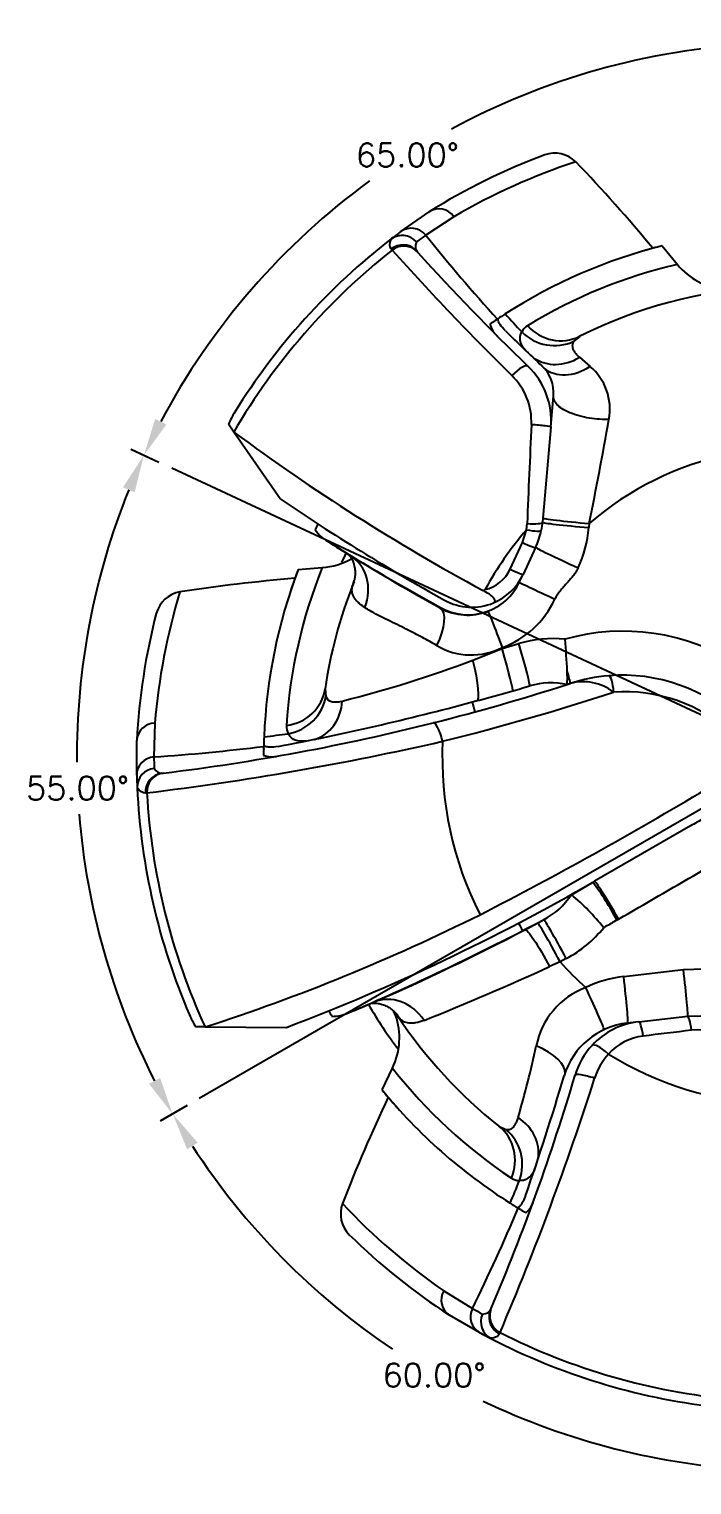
# Model space of a CAD drawing. Extents: x 25.7 to 69.7, y 0 to 17.
# Drawn here: x 63.88 to 66.079, y 2.546 to 7.378 of the extents above; entities that cross this region are included whole.
import ezdxf

# ---------------------------------------------------------------- set-up
doc = ezdxf.new("R2010")
doc.units = 0
doc.header["$MEASUREMENT"] = 0
doc.linetypes.add('CENTER2', pattern=[1.125, 0.75, -0.125, 0.125, -0.125])
for name, color, linetype in [('CLine', 5, 'CENTER2'), ('Default', 7, 'CONTINUOUS'), ('ODG-42791R1', 7, 'CONTINUOUS')]:
    doc.layers.add(name, color=color, linetype=linetype)
doc.styles.add('RomanS', font='romans')
doc.dimstyles.get("Standard").update_dxf_attribs({"dimtxt": 0.078125, "dimasz": 0.125, "dimexe": 0.046875, "dimexo": 0.046875, "dimgap": 0.046875, "dimtad": 0, "dimtih": 1, "dimtoh": 1, "dimdec": 4, "dimzin": 4, "dimdsep": 46, "dimtxsty": 'RomanS', "dimcen": 0.09375, "dimclre": 9, "dimazin": 1, "dimtfac": 1, "dimtdec": 4, "dimtofl": 0, "dimtmove": 0, "dimatfit": 1, "dimfxl": 1, "dimtolj": 1, "dimtzin": 0, "dimarcsym": 0})

# ---------------------------------------------------------------- blocks, each defined once
blk = doc.blocks.new('SE')
at = {"layer": 'ODG-42791R1', "color": 7, "linetype": 'Continuous'}
for p, q in [((6.8333, 7.7026), (6.9273, 7.7686)), ((7.0088, 7.752), (6.9156, 7.6904)), ((6.8006, 7.6778), (6.7994, 7.6769)), ((6.8043, 7.6411), (6.8009, 7.6449)), ((6.8043, 7.6411), (6.8043, 7.6411)), ((6.8858, 7.6379), (6.8895, 7.6338)), ((7.7, 7.6552), (7.7506, 7.5932)), ((7.1459, 7.4072), (7.1544, 7.413)), ((7.4264, 7.3548), (7.4071, 7.3384)), ((7.4256, 7.2852), (7.4606, 7.255)), ((7.3305, 7.0541), (7.3394, 7.1568)), ((6.2786, 7.0371), (6.2608, 7.0629)), ((6.4321, 6.8157), (6.2786, 7.0371)), ((7.3305, 7.0541), (7.3028, 6.7379)), ((7.2499, 6.7126), (7.2519, 6.7332)), ((7.3028, 6.7379), (7.299, 6.711)), ((7.4577, 6.7337), (7.4566, 6.7199)), ((7.1952, 6.5816), (7.2363, 6.6703)), ((7.2363, 6.6703), (7.2499, 6.7126)), ((7.2803, 6.654), (7.2384, 6.5642)), ((6.4926, 6.5814), (6.5724, 6.5872)), ((6.6776, 6.5416), (6.6748, 6.5335)), ((7.227, 6.5396), (7.2264, 6.5383)), ((7.227, 6.5396), (7.2384, 6.5642)), ((7.1687, 6.3191), (7.224, 6.3352)), ((7.0718, 6.2805), (7.1687, 6.3191)), ((6.5817, 6.1849), (6.5841, 6.1597)), ((7.3848, 6.1993), (7.3948, 6.2025)), ((7.3954, 6.2027), (7.3852, 6.1992)), ((6.0168, 6.0707), (6.0138, 5.959)), ((5.9566, 5.8986), (5.9565, 6.0134)), ((6.3779, 5.9853), (6.3781, 5.9955)), ((6.0398, 5.9045), (6.0452, 5.9051)), ((5.9582, 5.8576), (5.9582, 5.856)), ((5.9904, 5.8396), (5.9854, 5.839)), ((5.9904, 5.8396), (5.9904, 5.8396)), ((7.7942, 5.73), (7.4756, 5.546)), ((7.3987, 5.5016), (7.4685, 5.5419)), ((7.4685, 5.5419), (7.4699, 5.5427)), ((7.4685, 5.5419), (7.4685, 5.5419)), ((7.2867, 5.4071), (7.3068, 5.4177)), ((7.3068, 5.4177), (7.3064, 5.4181)), ((7.5553, 5.4206), (7.5497, 5.4173)), ((7.2448, 5.3852), (7.2448, 5.3852)), ((7.3613, 5.2786), (7.3261, 5.2628)), ((7.3818, 5.2895), (7.3613, 5.2786)), ((7.5725, 5.23), (7.7705, 5.2536)), ((7.7705, 5.2536), (7.8397, 5.2557)), ((6.8158, 5.1015), (6.8097, 5.1142)), ((6.8264, 5.0941), (6.8234, 5.0982)), ((7.6224, 5.08), (7.5839, 5.0756)), ((7.6224, 5.08), (7.7847, 5.0987)), ((7.7847, 5.0987), (7.8282, 5.0999)), ((6.1836, 5.0625), (6.1523, 5.0627)), ((6.184, 5.0625), (6.4534, 5.0612)), ((7.8296, 5.0529), (7.7974, 5.0518)), ((6.7707, 4.8539), (6.8056, 4.926)), ((7.1586, 4.7329), (7.1817, 4.7223)), ((7.2297, 4.4566), (7.2209, 4.4618)), ((6.9752, 4.1865), (7.0704, 4.1281)), ((7.1306, 4.1233), (7.1327, 4.1284)), ((7.0941, 4.0484), (6.9946, 4.1057)), ((7.1304, 4.0292), (7.1318, 4.0285)), ((7.1621, 4.0481), (7.1601, 4.0435)), ((7.1621, 4.0481), (7.1621, 4.0481))]:
    blk.add_line(p, q, dxfattribs=at)
for centre, radius, start, end in [((8.0708, 5.9307), 2.1646, 110.571, 121.8955), ((8.0705, 5.9329), 2.1062, 108.1748, 120.2711), ((7.3435, 7.8634), 0.0995, 45.254, 109.5115), ((3.4493, 4.1423), 5.4857, 39.7108, 43.7264), ((6.9593, 7.7173), 0.0604, 35.0525, 121.9848), ((8.1084, 5.9841), 2.1399, 126.5742, 127.7144), ((6.8372, 7.6268), 0.0628, 41.0107, 125.6665), ((8.9282, 4.8731), 3.4623, 125.5408, 126.1744), ((11.9298, 11.7254), 6.4361, 218.82453, 222.08418), ((8.1277, 5.9586), 2.1406, 128.1864, 149.7455), ((8.1277, 5.9586), 2.1719, 127.706, 148.2052), ((6.843, 7.592), 0.0625, 41.9515, 128.1839), ((13.4882, 13.615), 8.9644, 221.78933, 225.46901), ((8.1359, 5.9393), 1.7705, 104.2546, 122.6984), ((8.1368, 5.9384), 1.7716, 105.299, 106.8694), ((8.1283, 5.9594), 1.7491, 104.1741, 105.2131), ((12.2807, 12.4811), 7.25, 221.96072, 226.11278), ((8.1271, 5.9597), 1.6763, 102.9811, 121.4192), ((7.9301, 7.7412), 0.2327, 219.4939, 263.8861), ((8.1277, 5.9586), 1.5625, 93.4119, 116.67), ((8.1277, 5.9586), 1.75, 124.1252, 124.8256), ((7.2071, 7.4171), 0.0818, 195.5664, 229.0655), ((9.3706, 4.0042), 4.0659, 122.6088, 123.0298), ((12.2419, 12.0185), 6.833, 222.19387, 222.87398), ((11.4682, 11.725), 6.1097, 225.42255, 226.99795), ((7.2792, 7.3477), 0.0498, 121.3639, 154.1233), ((7.3428, 7.4767), 0.1525, 224.7054, 294.9323), ((7.0814, 7.0758), 0.25, 355, 46.1128), ((7.2178, 7.1676), 0.1221, 354.9482, 46.9021), ((7.3421, 7.1136), 0.1845, 349.2393, 50.0735), ((7.0505, 7.0702), 0.2159, 357.8295, 45.6022), ((6.5959, 6.913), 0.3671, 148.8538, 155.9104), ((58.1849, 4.6875), 50.974, 177.32998, 177.69993), ((-4.3901, 9.1656), 12.0949, 348.40047, 350.06627), ((10.3908, 12.5926), 6.9118, 233.4913, 241.62115), ((8.1277, 5.9586), 1.0245, 101.5785, 130.8391), ((10.374, 12.6003), 7, 235.7277, 240.9737), ((8.1277, 5.9586), 1.75, 153.7727, 154.4619), ((7.0616, 6.753), 0.3964, 335.1241, 355.2074), ((6.6548, 6.785), 0.1283, 214.1381, 240.4549), ((10.9533, 13.682), 8.255, 238.10457, 241.10668), ((10.5487, 12.8629), 7.3463, 237.40805, 238.10105), ((8.1277, 5.9586), 1.1572, 139.3361, 151.2972), ((7.0545, 6.7594), 0.2492, 334.979, 348.7905), ((8.1277, 5.9586), 1.625, 155.365, 156.6064), ((10.717, 13.2439), 7.7589, 238.533, 241.07346), ((8.1482, 5.9543), 1.7705, 159.2546, 177.6984), ((8.1265, 5.9587), 1.6764, 157.9812, 176.4191), ((8.1273, 5.9596), 1.7491, 159.1741, 160.2131), ((6.5543, 6.8189), 0.2324, 274.4604, 299.6122), ((7.0845, 6.6332), 0.1222, 283.3594, 335.0274), ((6.9321, 1.0845), 5.4857, 94.7108, 98.7264), ((8.1494, 5.9544), 1.7716, 160.299, 161.8694), ((8.1277, 5.9586), 1.5625, 158.4119, 171.67), ((7.0561, 6.6196), 0.1887, 241.0011, 334.9018), ((7.0685, 6.6434), 0.1875, 292.4915, 335), ((8.1159, 5.897), 2.1062, 163.1748, 175.2711), ((6.1175, 6.4087), 0.0995, 100.254, 164.5115), ((7.0685, 6.6434), 0.1875, 240.9737, 292.4915), ((7.0494, 6.6593), 0.1582, 290.8261, 293.611), ((7.0634, 6.6134), 0.3099, 290.1211, 335.0043), ((8.1179, 5.896), 2.1646, 165.571, 176.8955), ((6.8111, 6.5081), 0.1625, 340.1706, 340.775), ((7.0553, 6.6204), 0.1907, 241.4231, 290.3243), ((7.3369, 5.9517), 0.3997, 84.1333, 106.415), ((7.5706, 5.6688), 0.7074, 57.594, 105.8197), ((5.2941, 6.1553), 2.0927, 2.4159, 5.3225), ((7.0665, 6.5223), 0.225, 239.4408, 297.3792), ((8.1277, 5.9586), 1.0245, 159.1951, 159.3948), ((5.7582, 9.7067), 3.6694, 283.8773, 290.976), ((5.1668, 13.1017), 7.25, 284.15902, 287.81397), ((5.2139, 13.163), 7.2628, 284.80488, 286.37158), ((7.3314, 5.9551), 0.2496, 77.799, 106.3732), ((7.3836, 6.1928), 0.00661, 76.6392, 80.1919), ((7.5686, 5.6676), 0.5625, 94.6847, 108), ((7.4383, 6.0443), 0.1641, 52.1761, 105.1713), ((7.5686, 5.6676), 0.5625, 46.1032, 94.6847), ((4.8042, 14.5413), 8.7002, 280.73965, 285.09393), ((4.9969, 13.9382), 8.1698, 283.98801, 288.12861), ((16.7199, 8.5004), 9.9343, 193.73727, 193.9341), ((7.5758, 5.6501), 0.5251, 47.3885, 94.0276), ((6.0169, 6.0102), 0.0604, 90.0525, 176.9848), ((5.1668, 13.1017), 7.25, 276.95919, 284.15902), ((6.5033, 6.0603), 0.05, 176.4025, 209.0885), ((4.8484, 15.2931), 9.5222, 276.88799, 282.88436), ((5.5845, 12.3808), 6.4361, 273.82453, 277.08418), ((10.4415, 5.8557), 4.0659, 177.6088, 178.0298), ((5.5235, 12.8046), 6.833, 277.19387, 277.87398), ((8.1277, 5.9586), 1.1572, 177.4209, 206.8913), ((9.476, 5.9917), 3.4623, 180.5408, 181.1744), ((8.1277, 5.9586), 1.75, 179.1252, 179.8256), ((6.4049, 6.041), 0.0818, 250.5664, 281.1075), ((8.0957, 5.9574), 2.1399, 181.5742, 182.7144), ((6.021, 5.8583), 0.0628, 96.0107, 180.6665), ((6.0528, 5.8431), 0.0625, 96.9515, 183.1839), ((8.1277, 5.9586), 2.1719, 182.706, 203.2052), ((1.0901, 17.1172), 13.1354, 297.20709, 300.95455), ((8.1277, 5.9586), 2.1406, 183.1864, 204.7455), ((8.3152, 4.8336), 1.0367, 117.4561, 120.1665), ((-17.6213, 49.0717), 50.3913, 299.975, 300.67125), ((3.9756, 11.6082), 7, 290.72744, 300), ((6.7724, 5.012), 0.8765, 27.5388, 37.2676), ((7.1899, 5.6397), 0.2503, 297.7363, 326.5158), ((6.9163, 4.9251), 0.7521, 38.3721, 50.0706), ((4.1579, 11.3226), 6.5797, 287.93129, 296.51856), ((4.0058, 11.6958), 7.0925, 297.10547, 297.73388), ((3.2266, 13.1324), 8.7264, 293.17686, 297.36206), ((3.4726, 12.6098), 8.1501, 293.65792, 297.57084), ((17.0859, 10.7734), 11.2276, 208.55036, 208.69602), ((7.0635, 5.8386), 0.4883, 290.859, 291.7959), ((2.4792, 14.5634), 10.3417, 297.43966, 297.70163), ((7.1924, 5.6455), 0.4033, 298.0021, 321.0382), ((8.1277, 5.9586), 1.0245, 221.5787, 228.3234), ((3.3717, 13.9088), 9.5074, 291.84887, 294.5776), ((7.6198, 4.8326), 0.4003, 96.7903, 115.6651), ((7.5384, 4.949), 0.2611, 110.6258, 168.8628), ((3.8606, 11.9019), 7.3463, 292.40805, 293.10106), ((8.1277, 5.9586), 1.625, 210.3611, 216.6944), ((6.4672, 5.2512), 0.3671, 203.8538, 210.9104), ((8.1277, 5.9586), 1.75, 208.7727, 209.4619), ((6.6059, 5.2261), 0.1283, 269.1381, 295.4549), ((6.5956, 5.0262), 0.2327, 334.4939, 18.8861), ((8.1277, 5.9586), 1.5671, 212.5962, 213.1569), ((6.7931, 5.0817), 0.0344, 28.2803, 42.6261), ((8.1277, 5.9586), 1.5625, 213.4119, 231.67), ((7.6119, 4.8297), 0.2474, 96.5023, 163.485), ((7.651, 4.8317), 0.25, 96.5744, 137.2576), ((7.6603, 4.8458), 0.1879, 97.0935, 137.5025), ((3.7003, 5.7797), 3.666, 343.8762, 347.7108), ((7.651, 4.8317), 0.25, 137.2576, 163.467), ((7.6882, 4.8241), 0.2231, 138.2401, 162.1498), ((8.1277, 5.9586), 1.1572, 238.425, 266.5911), ((8.1269, 5.9576), 1.6763, 217.9811, 236.4192), ((0.4611, 6.9659), 7.25, 336.95908, 343.46699), ((-1.4282, 7.721), 9.3425, 336.85039, 342.3771), ((-0.3412, 7.1681), 8.0423, 340.63863, 343.61981), ((8.1267, 5.9587), 1.7491, 219.1741, 220.2131), ((8.1417, 5.9742), 1.7705, 219.2546, 237.6984), ((11.7509, 2.4861), 5.4857, 154.7108, 158.7264), ((8.1421, 5.9753), 1.7716, 220.299, 221.8694), ((0.8968, 7.1263), 6.833, 337.19387, 337.87399), ((7.2273, 4.6025), 0.0498, 236.3616, 269.1307), ((6.7327, 4.4428), 0.0995, 160.254, 224.5115), ((8.1751, 5.9176), 2.1062, 223.1748, 235.2711), ((1.2943, 6.9672), 6.4361, 333.82453, 337.08418), ((9.3737, 7.911), 4.0659, 237.6088, 238.0298), ((8.1277, 5.9586), 1.75, 239.1252, 239.8256), ((7.1949, 4.5078), 0.0818, 310.5664, 344.0655), ((8.177, 5.9188), 2.1646, 225.571, 236.8955), ((7.0275, 4.1564), 0.0604, 150.0525, 236.9848), ((8.7732, 7.1428), 3.4623, 240.5408, 241.1744), ((7.1612, 4.084), 0.0628, 156.0107, 240.6665), ((7.1902, 4.1039), 0.0625, 164.0144, 243.1839), ((7.1891, 4.104), 0.0613, 159.8859, 214.8148), ((8.1128, 5.9303), 2.1399, 241.5742, 242.7144), ((8.1277, 5.9586), 2.1719, 242.706, 263.2052), ((8.1277, 5.9586), 2.1406, 243.1864, 264.7455)]:
    blk.add_arc(centre, radius, start, end, dxfattribs=at)
for centre, major_axis, ratio, start_param, end_param in [((6.8705, 7.6524), (0.0372, -0.0502), 0.942972, 1.629534, 3.141593), ((6.8393, 7.5961), (0.0465, 0.0418), 0.992246, 0.083845, 1.506367), ((6.8393, 7.5961), (0.0465, 0.0418), 0.992246, 0, 0.056938), ((7.359, 7.4889), (0.0673, -0.134), 0.961425, 4.987006, 6.283185), ((7.2114, 7.211), (0.0433, 0.045), 0.264023, 0, 1.524644), ((7.3632, 7.4033), (0.1041, 0.108), 0.880774, 3.293821, 4.43082), ((7.4047, 7.3637), (0.103, 0.109), 0.79783, 3.205387, 4.438498), ((7.2682, 7.0595), (0.0623, -0.0054), 0.038025, 0, 1.606215), ((7.2405, 6.7433), (0.0623, -0.0054), 0.14761, 4.909324, 6.283185), ((7.4522, 6.7248), (0.1494, -0.0131), 0.030097, 3.141593, 4.743981), ((7.4534, 6.7386), (0.1494, -0.0131), 0.030403, 3.141593, 4.743686), ((7.2237, 6.6804), (0.0566, -0.0264), 0.062914, 4.966675, 6.283185), ((7.2377, 6.7231), (0.0613, -0.0122), 0.130546, 4.939756, 6.283185), ((6.5875, 6.4986), (0.0784, 0.1279), 0.882833, 4.900648, 6.275654), ((7.4163, 6.5906), (0.1359, -0.0634), 0.012486, 3.141593, 4.754199), ((7.1818, 6.5906), (0.0566, -0.0264), 0.040729, 4.971071, 6.283185), ((6.5335, 6.5834), (-0.144, 0.0418), 0.959405, 3.046841, 3.141603), ((6.5335, 6.5834), (-0.144, 0.0418), 0.959405, 3.141603, 3.170143), ((7.3397, 6.4855), (0.1133, -0.0528), 0.006658, 3.141593, 4.755512), ((6.9028, 6.344), (0.0604, 0.1094), 0.40638, 4.794453, 6.264854), ((7.1649, 6.3244), (0.0434, -0.1172), 0.032867, 1.542092, 3.127373), ((7.2179, 6.3377), (-0.0429, 0.1437), 0.033799, 3.164269, 4.684797), ((7.1626, 6.3214), (-0.0417, 0.1441), 0.034968, 3.133476, 4.686296), ((7.0453, 6.2885), (-0.0395, 0.1447), 0.157022, 3.128055, 4.613803), ((7.3485, 6.3452), (-0.0464, 0.1427), 0.031185, 3.141593, 3.908298), ((6.4333, 6.2067), (0.1484, -0.0217), 0.961425, 4.987006, 6.283185), ((7.4103, 6.155), (0.0155, -0.0476), 0.259804, 3.098197, 3.141593), ((7.5268, 6.1784), (0.0041, -0.0498), 0.23639, 1.462119, 3.141593), ((6.4369, 6.1789), (0.1376, 0.0597), 0.962344, 4.470384, 5.727574), ((6.5058, 6.1609), (-0.0288, 0.1472), 0.880774, 3.231276, 4.43082), ((6.9555, 6.0114), (0.0153, -0.0606), 0.248545, 1.496188, 3.141593), ((6.0191, 5.9003), (-0.0625, -0.0017), 0.942972, 4.771126, 6.283185), ((6.0473, 5.8424), (0.0075, -0.062), 0.992246, 3.141593, 4.64796), ((7.5506, 5.4161), (-0.075, 0.1299), 0.042464, 4.722371, 6.283185), ((7.3769, 5.2851), (-0.0702, 0.1326), 0.042328, 4.722933, 6.27094), ((7.3564, 5.2743), (-0.0698, 0.1328), 0.042352, 4.722836, 6.269633), ((7.5685, 5.2248), (-0.0172, 0.149), 0.030252, 3.141593, 4.743833), ((7.7675, 5.2477), (-0.0172, 0.149), 0.024057, 3.141593, 4.748793), ((7.4421, 5.1884), (-0.0646, 0.1354), 0.040217, 3.135273, 4.729293), ((6.8019, 5.0067), (-0.0598, 0.1376), 0.882827, 4.900643, 6.275649), ((6.7015, 5.0111), (-0.1169, -0.094), 0.959406, 3.046835, 3.142896), ((7.6295, 5.0179), (-0.0072, 0.0621), 0.149974, 4.927394, 6.283185), ((7.7918, 5.0366), (-0.0072, 0.0621), 0.119086, 4.945949, 6.283185), ((7.2332, 4.9437), (-0.1439, 0.0425), 0.459147, 3.239775, 4.50211), ((7.5133, 4.9589), (-0.0459, 0.0424), 0.254238, 4.762537, 6.283185), ((7.4713, 4.885), (-0.0599, 0.0178), 0.135943, 4.676205, 6.283185), ((7.1415, 4.6551), (-0.1419, 0.0487), 0.880774, 3.293821, 4.43082), ((7.0656, 4.6152), (0.093, 0.1177), 0.961425, 4.987006, 6.283185), ((7.0915, 4.6044), (0.0171, 0.149), 0.962346, 4.470354, 5.727545), ((7.1239, 4.1034), (0.0297, 0.055), 0.942972, 1.629534, 3.141593), ((7.1881, 4.0988), (-0.0575, 0.0245), 0.992246, 0.083845, 1.506367), ((7.1881, 4.0988), (-0.0575, 0.0245), 0.992246, 0, 0.056938)]:
    blk.add_ellipse(centre, major_axis=major_axis, ratio=ratio, start_param=start_param, end_param=end_param, dxfattribs=at)
for points in [[(6.8009, 7.6449), (6.795, 7.6514), (6.7949, 7.6625), (6.8006, 7.6778)], [(6.8846, 7.668), (6.8798, 7.6541), (6.8803, 7.644), (6.8858, 7.6379)], [(6.0144, 5.9207), (6.023, 5.9089), (6.0315, 5.9035), (6.0398, 5.9045)], [(5.9854, 5.839), (5.9766, 5.8379), (5.9675, 5.8441), (5.9582, 5.8576)], [(7.7974, 5.0518), (7.7438, 5.0453), (7.6904, 5.0388), (7.6371, 5.0322)], [(7.1038, 4.1095), (7.1184, 4.111), (7.1273, 4.1157), (7.1306, 4.1233)], [(7.1601, 4.0435), (7.1567, 4.0353), (7.1467, 4.0305), (7.1304, 4.0292)]]:
    blk.add_open_spline(points, degree=3, dxfattribs=at)
for points, knots in [([(7.18, 7.373), (7.1726, 7.3803), (7.1668, 7.3872), (7.1603, 7.3972), (7.1586, 7.4004), (7.1559, 7.4068), (7.1549, 7.4099), (7.1544, 7.413)], [0, 0, 0, 0, 0.5, 0.5, 0.75, 0.75, 1, 1, 1, 1]), ([(7.2479, 7.307), (7.2474, 7.3075), (7.246, 7.3091), (7.2439, 7.3118), (7.2415, 7.3149), (7.2393, 7.3181), (7.2373, 7.3212), (7.2356, 7.3242), (7.234, 7.3272), (7.2326, 7.3302), (7.2314, 7.3332), (7.2302, 7.3368), (7.2291, 7.3411), (7.2285, 7.3461), (7.2285, 7.3509), (7.229, 7.3557), (7.2302, 7.3603), (7.2319, 7.3649), (7.2335, 7.3679), (7.2343, 7.3694)], [0.1412533, 0.1412533, 0.1412533, 0.1412533, 0.161413, 0.2015934, 0.2416969, 0.2817196, 0.3216579, 0.3615079, 0.4012659, 0.4409283, 0.4804916, 0.5199522, 0.5883721, 0.6568716, 0.7254353, 0.7940472, 0.8626905, 0.9313475, 1, 1, 1, 1]), ([(7.4071, 7.3384), (7.4066, 7.3377), (7.4057, 7.3364), (7.4046, 7.3343), (7.4037, 7.3322), (7.4029, 7.3301), (7.4024, 7.328), (7.402, 7.3258), (7.4019, 7.3236), (7.402, 7.3214), (7.4022, 7.3191), (7.4026, 7.3169), (7.4035, 7.3138), (7.405, 7.3099), (7.4076, 7.3052), (7.411, 7.3003), (7.4151, 7.2954), (7.4199, 7.2903), (7.4237, 7.2869), (7.4256, 7.2852)], [0, 0, 0, 0, 0.043882, 0.087635, 0.131276, 0.174821, 0.218288, 0.261694, 0.305055, 0.348389, 0.391713, 0.435043, 0.478397, 0.564835, 0.651302, 0.737929, 0.824841, 0.912159, 1, 1, 1, 1]), ([(7.5234, 7.0791), (7.5138, 7.0788), (7.5034, 7.079), (7.4817, 7.0803), (7.4704, 7.0815), (7.4475, 7.0851), (7.4361, 7.0875), (7.4141, 7.0935), (7.4035, 7.0971), (7.3844, 7.1051), (7.3759, 7.1095), (7.3614, 7.1189), (7.3555, 7.1237), (7.3465, 7.1335), (7.3434, 7.1383), (7.3396, 7.1477), (7.339, 7.1521), (7.3394, 7.1563)], [0, 0, 0, 0, 0.125, 0.125, 0.25, 0.25, 0.375, 0.375, 0.5, 0.5, 0.625, 0.625, 0.75, 0.75, 0.875, 0.875, 1, 1, 1, 1]), ([(6.6585, 6.6315), (6.6593, 6.6307), (6.6615, 6.6284), (6.6651, 6.6238), (6.6689, 6.6177), (6.6719, 6.6122), (6.6741, 6.6071), (6.6759, 6.6024), (6.6778, 6.5964), (6.6799, 6.5878), (6.6815, 6.576), (6.6816, 6.5607), (6.6799, 6.5515), (6.6787, 6.5455)], [0.2114761, 0.2114761, 0.2114761, 0.2114761, 0.2657058, 0.3618558, 0.4360555, 0.4974976, 0.5473177, 0.5856438, 0.6259409, 0.688009, 0.7716571, 0.8761143, 1, 1, 1, 1]), ([(7.4212, 6.5863), (7.4206, 6.585), (7.4193, 6.5824), (7.4173, 6.5786), (7.415, 6.5748), (7.4126, 6.5709), (7.4099, 6.567), (7.4071, 6.563), (7.4035, 6.5583), (7.399, 6.5527), (7.3919, 6.5444), (7.3844, 6.5361), (7.377, 6.5279), (7.3715, 6.5217), (7.3662, 6.5155), (7.361, 6.5091), (7.3562, 6.5027), (7.3517, 6.4961), (7.3476, 6.4895), (7.3453, 6.4848), (7.3442, 6.4825)], [0, 0, 0, 0, 0.032397, 0.065731, 0.100062, 0.135445, 0.171934, 0.209576, 0.248417, 0.309004, 0.375134, 0.502815, 0.566455, 0.630158, 0.693405, 0.755849, 0.820372, 0.879053, 0.941406, 1, 1, 1, 1]), ([(6.7131, 6.4546), (6.7118, 6.4555), (6.7091, 6.4573), (6.7054, 6.4599), (6.7018, 6.4626), (6.6985, 6.4653), (6.6953, 6.468), (6.6924, 6.4707), (6.6896, 6.4734), (6.6871, 6.4761), (6.6847, 6.4788), (6.6825, 6.4815), (6.6806, 6.4843), (6.6788, 6.487), (6.6767, 6.4906), (6.6745, 6.4951), (6.6725, 6.5006), (6.6713, 6.5061), (6.6707, 6.5117), (6.6709, 6.5173), (6.6716, 6.523), (6.6726, 6.5268), (6.6731, 6.5287)], [0, 0, 0, 0, 0.039218, 0.078251, 0.117098, 0.155764, 0.19425, 0.232558, 0.270691, 0.30865, 0.346439, 0.384059, 0.421512, 0.458802, 0.49593, 0.568629, 0.641069, 0.713268, 0.785243, 0.857012, 0.928592, 1, 1, 1, 1]), ([(7.1402, 6.4702), (7.142, 6.4709), (7.1434, 6.4719), (7.1452, 6.4742), (7.1457, 6.4756), (7.1456, 6.4787), (7.145, 6.4805), (7.1429, 6.4841), (7.1414, 6.4861), (7.1376, 6.49), (7.1354, 6.492), (7.1304, 6.496), (7.1276, 6.4981), (7.1188, 6.5039), (7.1123, 6.5077), (7.1056, 6.5114)], [0, 0, 0, 0, 0.125, 0.125, 0.25, 0.25, 0.375, 0.375, 0.5, 0.5, 0.625, 0.625, 0.75, 0.75, 1, 1, 1, 1]), ([(6.9521, 6.3285), (6.9444, 6.333), (6.9284, 6.3424), (6.9039, 6.3558), (6.8755, 6.3708), (6.8445, 6.3863), (6.8125, 6.4019), (6.7829, 6.4163), (6.7554, 6.4301), (6.7318, 6.4428), (6.7189, 6.4509), (6.7131, 6.4546)], [0, 0, 0, 0, 0.078138, 0.162511, 0.253172, 0.378904, 0.50358, 0.628071, 0.753072, 0.887973, 1, 1, 1, 1]), ([(7.3839, 6.199), (7.3843, 6.1991), (7.3846, 6.2002), (7.3849, 6.2032), (7.385, 6.2044), (7.3852, 6.2074), (7.3853, 6.2091), (7.3855, 6.2148), (7.3855, 6.2195), (7.3854, 6.2304), (7.3852, 6.2366), (7.3849, 6.2435)], [0, 0, 0, 0, 0.25, 0.25, 0.375, 0.375, 0.5, 0.5, 0.75, 0.75, 1, 1, 1, 1]), ([(6.5841, 6.1597), (6.5873, 6.1508), (6.5934, 6.1452), (6.6047, 6.142), (6.6072, 6.1416), (6.6125, 6.1411), (6.6154, 6.1411), (6.6244, 6.1415), (6.631, 6.1426), (6.6383, 6.1444)], [0, 0, 0, 0, 0.5, 0.5, 0.625, 0.625, 0.75, 0.75, 1, 1, 1, 1]), ([(6.4255, 5.9935), (6.4153, 5.9917), (6.4062, 5.9909), (6.3944, 5.9913), (6.3907, 5.9918), (6.384, 5.9932), (6.3809, 5.9942), (6.3781, 5.9955)], [0, 0, 0, 0, 0.5, 0.5, 0.75, 0.75, 1, 1, 1, 1]), ([(6.5183, 6.0113), (6.5145, 6.0109), (6.5109, 6.0107), (6.5034, 6.0106), (6.4996, 6.0108), (6.4925, 6.0117), (6.4891, 6.0124), (6.4736, 6.017), (6.4648, 6.0245), (6.4596, 6.036)], [0.1423839, 0.1423839, 0.1423839, 0.1423839, 0.25, 0.25, 0.375, 0.375, 0.5, 0.5, 1, 1, 1, 1]), ([(7.5496, 5.4172), (7.5371, 5.41), (7.5246, 5.4027), (7.512, 5.3955), (7.51, 5.3943), (7.508, 5.3931), (7.506, 5.392)], [0, 0, 0, 0, 0.861336, 0.861336, 0.861336, 1, 1, 1, 1]), ([(7.2448, 5.3852), (7.2468, 5.3859), (7.2504, 5.3833), (7.2606, 5.3718), (7.2671, 5.3629), (7.2896, 5.3291), (7.3084, 5.2966), (7.3261, 5.2628)], [0, 0, 0, 0, 0.25, 0.25, 0.5, 0.5, 1, 1, 1, 1]), ([(6.7347, 5.1413), (6.7357, 5.1415), (6.7388, 5.1418), (6.7464, 5.1421), (6.7578, 5.1411), (6.7714, 5.1378), (6.7868, 5.1315), (6.8015, 5.1223), (6.8125, 5.1125), (6.8166, 5.1072), (6.8181, 5.1052)], [0.3087705, 0.3087705, 0.3087705, 0.3087705, 0.3747333, 0.4578406, 0.5419762, 0.6364802, 0.7375937, 0.8431865, 0.9487694, 1, 1, 1, 1]), ([(6.91, 5.0843), (6.9003, 5.0805), (6.8914, 5.0778), (6.8789, 5.0755), (6.8749, 5.075), (6.8672, 5.0746), (6.8636, 5.0747), (6.8462, 5.0767), (6.8351, 5.083), (6.8264, 5.0941)], [0, 0, 0, 0, 0.25, 0.25, 0.375, 0.375, 0.5, 0.5, 1, 1, 1, 1]), ([(7.1817, 4.7223), (7.1825, 4.7222), (7.1842, 4.7219), (7.1866, 4.7218), (7.189, 4.7218), (7.1913, 4.7221), (7.1936, 4.7226), (7.1957, 4.7233), (7.1978, 4.7241), (7.1999, 4.7252), (7.2019, 4.7265), (7.2038, 4.728), (7.2062, 4.7302), (7.209, 4.7333), (7.212, 4.7376), (7.2149, 4.7426), (7.2175, 4.7483), (7.2199, 4.7546), (7.2214, 4.7593), (7.2221, 4.7616)], [0, 0, 0, 0, 0.045742, 0.091332, 0.136788, 0.182129, 0.227374, 0.272543, 0.317655, 0.362728, 0.407784, 0.452839, 0.497915, 0.581151, 0.664416, 0.747824, 0.831486, 0.91551, 1, 1, 1, 1]), ([(7.2783, 4.5931), (7.2778, 4.5921), (7.2768, 4.5898), (7.2751, 4.5864), (7.2734, 4.583), (7.2715, 4.5798), (7.2697, 4.5767), (7.2677, 4.5739), (7.2658, 4.5712), (7.2637, 4.5687), (7.2616, 4.5664), (7.2589, 4.5636), (7.2554, 4.5606), (7.2511, 4.5577), (7.2466, 4.5555), (7.2419, 4.5538), (7.237, 4.5528), (7.2319, 4.5523), (7.2284, 4.5526), (7.2266, 4.5527)], [0.1225012, 0.1225012, 0.1225012, 0.1225012, 0.1552393, 0.193894, 0.2324797, 0.2709931, 0.3094308, 0.3477895, 0.3860658, 0.4242566, 0.4623586, 0.5003688, 0.5714974, 0.6427379, 0.7140737, 0.7854872, 0.8569593, 0.9284705, 1, 1, 1, 1]), ([(7.2463, 4.5019), (7.2428, 4.4921), (7.239, 4.4839), (7.2327, 4.4739), (7.2305, 4.4709), (7.2258, 4.4658), (7.2234, 4.4636), (7.2209, 4.4618)], [0, 0, 0, 0, 0.5, 0.5, 0.75, 0.75, 1, 1, 1, 1])]:
    blk.add_open_spline(points, degree=3, knots=knots, dxfattribs=at)
blk = doc.blocks.new('*D586')
at = {"layer": 'CLine', "color": 9, "linetype": 'ByBlock', "lineweight": -2, "transparency": 16777216}
for p, q in [((66.4082, 7.276), (66.4082, 7.3778)), ((64.3108, 5.9398), (64.2186, 5.9828))]:
    blk.add_line(p, q, dxfattribs=at)
at = {"layer": 'CLine', "color": 0, "linetype": 'ByBlock', "lineweight": -2, "transparency": 16777216}
for start, end in [(93.0234, 118.3979), (126.1848, 151.9766)]:
    blk.add_arc((66.4082, 4.9618), 2.3691, start, end, dxfattribs=at)
at = {"layer": 'CLine', "color": 0, "linetype": 'ByBlock', "transparency": 16777216}
for points in [[(66.2827, 7.3484), (66.2838, 7.3068), (66.4082, 7.3309)], [(64.3355, 6.0656), (64.2983, 6.0842), (64.2611, 5.963)]]:
    blk.add_solid(points, dxfattribs=at)
at = {"layer": 'CLine', "color": 0, "linetype": 'ByBlock', "transparency": 16777216, "insert": (65.1353, 6.9599), "char_height": 0.07812, "attachment_point": 5, "style": 'RomanS'}
blk.add_mtext('\\A1;65.00°', dxfattribs=at)
blk = doc.blocks.new('*D587')
at = {"layer": 'CLine', "color": 9, "linetype": 'ByBlock', "lineweight": -2, "transparency": 16777216}
for p, q in [((64.3108, 5.9398), (64.2182, 5.983)), ((64.4041, 3.8047), (64.3155, 3.7536))]:
    blk.add_line(p, q, dxfattribs=at)
at = {"layer": 'CLine', "color": 0, "linetype": 'ByBlock', "lineweight": -2, "transparency": 16777216}
for start, end in [(158.0228, 180.4213), (184.582, 206.9772)]:
    blk.add_arc((66.4082, 4.9618), 2.3696, start, end, dxfattribs=at)
at = {"layer": 'CLine', "color": 0, "linetype": 'ByBlock', "transparency": 16777216}
for points in [[(64.1917, 5.8569), (64.23, 5.8403), (64.2607, 5.9632)], [(64.3148, 3.8968), (64.2782, 3.8769), (64.3561, 3.777)]]:
    blk.add_solid(points, dxfattribs=at)
at = {"layer": 'CLine', "color": 0, "linetype": 'ByBlock', "transparency": 16777216, "insert": (64.0409, 4.8584), "char_height": 0.07812, "attachment_point": 5, "style": 'RomanS'}
blk.add_mtext('\\A1;55.00°', dxfattribs=at)
blk = doc.blocks.new('*D588')
at = {"layer": 'CLine', "color": 9, "linetype": 'ByBlock', "lineweight": -2, "transparency": 16777216}
for p, q in [((64.4041, 3.8047), (64.316, 3.7538)), ((66.4082, 2.6476), (66.4082, 2.5459))]:
    blk.add_line(p, q, dxfattribs=at)
at = {"layer": 'CLine', "color": 0, "linetype": 'ByBlock', "lineweight": -2, "transparency": 16777216}
for start, end in [(213.0235, 236.0731), (244.4621, 266.9765)]:
    blk.add_arc((66.4082, 4.9618), 2.3691, start, end, dxfattribs=at)
at = {"layer": 'CLine', "color": 0, "linetype": 'ByBlock', "transparency": 16777216}
for points in [[(64.4042, 3.6598), (64.4397, 3.6816), (64.3566, 3.7773)], [(66.2838, 2.6169), (66.2827, 2.5752), (66.4082, 2.5928)]]:
    blk.add_solid(points, dxfattribs=at)
at = {"layer": 'CLine', "color": 0, "linetype": 'ByBlock', "transparency": 16777216, "insert": (65.2237, 2.9101), "char_height": 0.07812, "attachment_point": 5, "style": 'RomanS'}
blk.add_mtext('\\A1;60.00°', dxfattribs=at)

msp = doc.modelspace()

# ---------------------------------------------------------------- linework, layer by layer
at = {"layer": 'CLine', "linetype": 'ByBlock'}
for q in [(64.35333, 5.92003), (64.44466, 3.82813)]:
    msp.add_line((66.40824, 4.96181), q, dxfattribs=at)

# ---------------------------------------------------------------- block references
at = {"layer": 'Default'}
msp.add_blockref('SE', (58.28055, -0.99676), dxfattribs=at)

# ---------------------------------------------------------------- dimensions: what is measured, and where the dimension line sits
at = {"layer": 'CLine', "linetype": 'ByBlock'}
for base, line1, line2, picture, middle in [((65.53355, 7.16353), ((66.40824, 4.96181), (64.35333, 5.92003)), ((66.40824, 4.96181), (66.40824, 7.22915)), '*D586', (65.13532, 6.95989)), ((64.05467, 5.2369), ((66.40824, 4.96181), (64.44466, 3.82813)), ((66.40824, 4.96181), (64.35333, 5.92003)), '*D587', (64.04091, 4.85845)), ((64.88544, 3.14701), ((66.40824, 4.96181), (66.40824, 2.69446)), ((66.40824, 4.96181), (64.44466, 3.82813)), '*D588', (65.22371, 2.91014))]:
    dim = msp.add_angular_dim_2l(base=base, line1=line1, line2=line2, dimstyle='Standard', dxfattribs=at)
    dim.commit()
    dim.dimension.update_dxf_attribs({"geometry": picture, "text_midpoint": middle})

doc.saveas('drawing.dxf')
